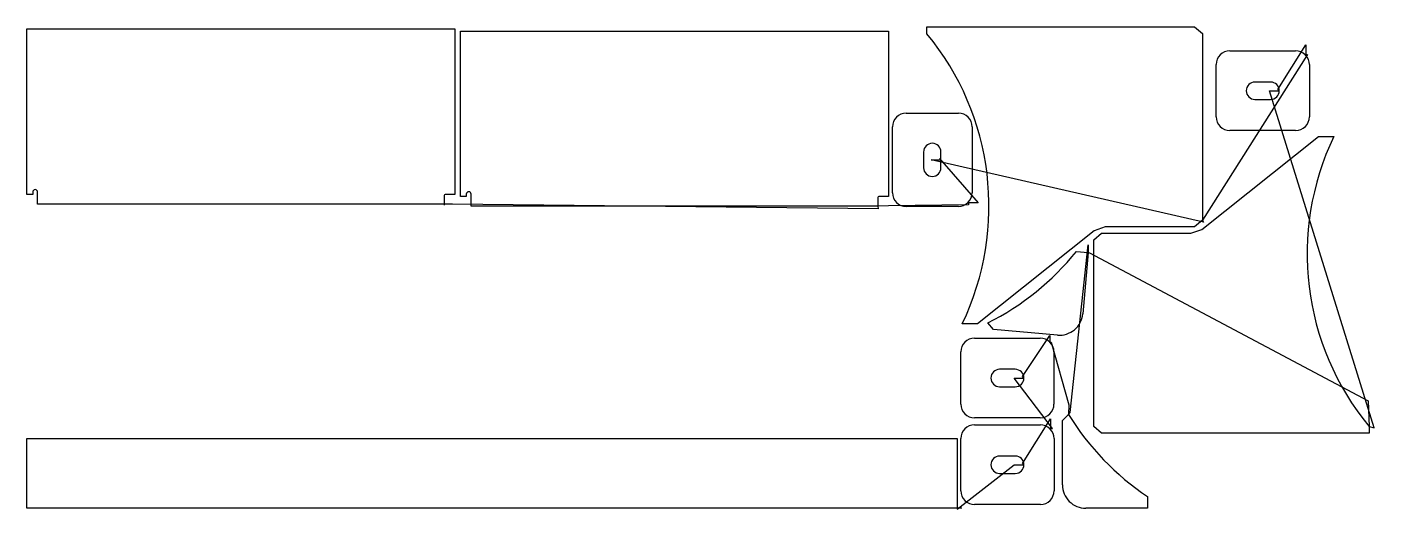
# Model space of a CAD drawing. Header units: metres. Extents: x 8 to 6970, y 3 to 2493.
import ezdxf

# ---------------------------------------------------------------- set-up
doc = ezdxf.new("R2010")
doc.units = ezdxf.units.M

msp = doc.modelspace()

# ---------------------------------------------------------------- linework, layer by layer
at = {"layer": 'TOOL_0'}
for p, q in [((8.002, 1628.073), (8.002, 2483.073)), ((8.002, 2483.073), (2220.002, 2483.073)), ((2220.002, 2483.073), (2220.002, 1628.073)), ((2248.96, 1617.488), (2248.96, 2472.488)), ((2248.96, 2472.488), (4460.96, 2472.488)), ((4460.96, 2472.488), (4460.96, 1617.488)), ((4659.755, 2457.929), (4659.75, 2493.402)), ((4659.75, 2493.402), (6042.15, 2493.402)), ((6042.15, 2493.402), (6083.04, 2459.091)), ((6083.04, 2459.091), (6083.04, 1494.913)), ((6225.269, 2369.59), (6565.269, 2369.59)), ((6473.598, 2170.911), (6617.124, 2400.695)), ((6617.124, 2400.695), (6617.124, 2350.695)), ((6627.124, 2350.695), (6128.408, 1566.612)), ((6154.519, 2028.841), (6154.519, 2298.84)), ((6614.225, 2349.917), (6617.124, 2350.695)), ((6617.124, 2350.695), (6616.346, 2347.796)), ((6617.124, 2350.695), (6627.124, 2350.695)), ((6636.019, 2298.84), (6636.019, 2028.84)), ((6435.669, 2208.84), (6354.869, 2208.84)), ((6970.468, 422.605), (6430.669, 2163.84)), ((6430.669, 2163.84), (6480.669, 2163.84)), ((6480.669, 2163.84), (6473.598, 2170.911)), ((6354.869, 2118.84), (6435.669, 2118.84)), ((4552.231, 2047.622), (4822.231, 2047.622)), ((4481.481, 1636.873), (4481.481, 1976.872)), ((4892.981, 1976.872), (4892.981, 1636.872)), ((6565.269, 1958.09), (6225.269, 1958.09)), ((6080.051, 1447.124), (6683.724, 1927.308)), ((6683.724, 1927.308), (6762.778, 1927.308)), ((4642.231, 1847.272), (4642.231, 1766.472)), ((4732.231, 1806.872), (4725.16, 1813.943)), ((4725.16, 1813.943), (4924.086, 1585.017)), ((4732.231, 1806.872), (4732.231, 1847.272)), ((6088.969, 1484.722), (4682.231, 1806.872)), ((4682.231, 1806.872), (4732.231, 1806.872)), ((4732.231, 1766.472), (4732.231, 1806.872)), ((38.002, 1628.073), (8.002, 1628.073)), ((38.002, 1640.573), (38.002, 1628.073)), ((63.002, 1578.073), (63.002, 1640.573)), ((2165.002, 1623.073), (2165.002, 1578.073)), ((2220.002, 1628.073), (2170.002, 1628.073)), ((2278.96, 1617.488), (2248.96, 1617.488)), ((2278.96, 1629.988), (2278.96, 1617.488)), ((2303.96, 1567.488), (2303.96, 1629.988)), ((4405.96, 1612.488), (4405.96, 1567.488)), ((4460.96, 1617.488), (4410.96, 1617.488)), ((2165.002, 1578.073), (63.002, 1578.073)), ((2208.109, 1578.346), (2165.002, 1578.073)), ((2165.002, 1578.073), (2165.17, 1572.424)), ((4406.731, 1553.265), (2208.109, 1578.346)), ((4405.96, 1567.488), (2303.96, 1567.488)), ((4461.203, 1568.747), (4405.96, 1567.488)), ((4405.96, 1567.488), (4406.731, 1553.265)), ((4874.086, 1575.017), (4461.203, 1568.747)), ((4822.23, 1566.122), (4552.231, 1566.122)), ((4874.086, 1585.017), (4871.186, 1585.794)), ((4873.308, 1587.916), (4874.086, 1585.017)), ((4924.086, 1585.017), (4874.086, 1585.017)), ((4874.086, 1585.017), (4874.086, 1575.017)), ((6128.408, 1566.612), (6083.039, 1494.913)), ((6083.039, 1494.913), (6042.149, 1460.602)), ((6083.04, 1494.913), (6088.969, 1484.722)), ((5524.669, 1440.786), (4920.996, 960.602)), ((5521.681, 1392.997), (5562.571, 1427.308)), ((5521.681, 428.819), (5521.681, 1392.997)), ((5581.387, 1460.602), (5524.669, 1440.786)), ((5562.571, 1427.308), (6023.333, 1427.308)), ((6042.149, 1460.602), (5581.387, 1460.602)), ((6023.333, 1427.308), (6080.051, 1447.124)), ((5400.295, 501.861), (5493.276, 1367.077)), ((5432.576, 1333.885), (5492.552, 1328.644)), ((5492.552, 1328.643), (5464.794, 1011.372)), ((5493.276, 1367.077), (5492.552, 1328.643)), ((5492.552, 1328.644), (5499.822, 1327.174)), ((5499.822, 1327.174), (6940.848, 561.271)), ((4920.996, 960.602), (4841.942, 960.602)), ((5003.316, 930.485), (4974.848, 964.412)), ((5333.925, 901.56), (5003.316, 930.485)), ((4905.337, 885.552), (5245.337, 885.552)), ((5153.666, 686.873), (5295.365, 900.185)), ((5295.365, 900.185), (5295.365, 864.83)), ((5295.365, 864.83), (5302.436, 864.83)), ((5302.436, 864.83), (5392.558, 540.667)), ((4834.587, 544.802), (4834.587, 814.802)), ((5316.087, 814.802), (5316.087, 544.802)), ((5115.737, 724.802), (5034.937, 724.802)), ((5034.937, 634.802), (5115.737, 634.802)), ((5307.664, 418.781), (5110.737, 679.802)), ((5110.737, 679.802), (5160.737, 679.802)), ((5160.737, 679.802), (5153.666, 686.873)), ((6940.848, 561.271), (6944.971, 429.975)), ((5360.123, 459.673), (5391.44, 490.99)), ((5392.558, 540.667), (5391.44, 490.989)), ((5391.44, 490.99), (5400.295, 501.861)), ((5245.337, 474.052), (4905.337, 474.052)), ((4905.809, 437.676), (5245.809, 437.676)), ((5154.138, 238.998), (5297.664, 468.781)), ((5294.765, 418.003), (5297.664, 418.781)), ((5297.664, 418.781), (5296.886, 415.882)), ((5297.664, 468.781), (5297.664, 418.781)), ((5297.664, 418.781), (5307.664, 418.781)), ((5360.123, 127.801), (5360.123, 459.673)), ((5562.571, 394.508), (5521.681, 428.819)), ((6944.97, 429.975), (6970.468, 422.605)), ((6944.971, 429.975), (6944.971, 394.508)), ((8, 8.001), (8, 368.001)), ((8, 368.001), (4815, 368.001)), ((4815, 368.001), (4815, 8.001)), ((4835.059, 96.927), (4835.059, 366.926)), ((5316.559, 366.926), (5316.559, 96.926)), ((6944.971, 394.508), (5562.571, 394.508)), ((4815, 3.001), (5111.209, 231.927)), ((5116.209, 276.927), (5035.409, 276.927)), ((5111.209, 231.927), (5161.209, 231.927)), ((5161.209, 231.927), (5154.138, 238.998)), ((5035.409, 186.927), (5116.209, 186.927)), ((4815, 8.001), (8, 8.001)), ((4840, 8.001), (4815, 8.001)), ((4815, 8.001), (4815, 3.001)), ((5245.809, 26.176), (4905.809, 26.176)), ((5799.406, 7), (5480.923, 7)), ((5799.4, 67.204), (5799.406, 7))]:
    msp.add_line(p, q, dxfattribs=at)
for centre, radius, start, end in [((3581.577, 1566.994), 1398.653, 334.3066705, 39.5680758), ((6225.269, 2298.84), 70.75, 90, 180), ((6565.269, 2298.84), 70.75, 46.2146606, 90), ((6565.269, 2298.84), 70.75, 0, 43.7853394), ((6354.869, 2163.84), 45, 90, 270), ((6435.669, 2163.84), 45, 0, 90), ((6435.669, 2163.84), 45, 270, 0), ((4552.231, 1976.872), 70.75, 90, 180), ((4822.231, 1976.872), 70.75, 0, 90), ((6225.269, 2028.84), 70.75, 179.9991902, 270), ((6565.269, 2028.84), 70.75, 270, 0), ((4687.231, 1847.272), 45, 0, 180), ((8023.143, 1320.916), 1398.653, 154.3066705, 219.5683957), ((4687.231, 1766.472), 45, 180, 0), ((50.502, 1640.573), 12.5, 0, 180), ((2170.002, 1623.073), 5, 90, 180), ((2291.46, 1629.988), 12.5, 0, 180), ((4410.96, 1612.488), 5, 90, 180), ((4552.231, 1636.872), 70.75, 179.9991902, 270), ((4822.231, 1636.872), 70.75, 316.2146606, 0), ((4822.231, 1636.872), 70.75, 269.9991902, 313.7841944), ((4344.37, 2213.761), 1399.42, 296.7775765, 321.0425043), ((5344.454, 1021.9), 120.8, 264.9997098, 355.0001823), ((4905.337, 814.802), 70.75, 90, 180), ((5245.337, 814.802), 70.75, 45, 90), ((5245.337, 814.802), 70.75, 0, 45), ((5034.937, 679.802), 45, 90, 270), ((5115.737, 679.802), 45, 0, 90), ((5115.737, 679.802), 45, 270, 0), ((4905.337, 544.802), 70.75, 180, 270), ((5245.337, 544.802), 70.75, 270, 0), ((6581.085, 1227.956), 1399.42, 211.7775856, 236.0425002), ((4905.809, 366.926), 70.75, 90, 180), ((5245.809, 366.926), 70.75, 46.2146606, 90), ((5245.809, 366.926), 70.75, 0, 43.7853394), ((5035.409, 231.927), 45, 90, 270), ((5116.209, 231.927), 45, 0, 90), ((5116.209, 231.927), 45, 270, 0), ((4905.809, 96.926), 70.75, 179.9991902, 270), ((5245.809, 96.926), 70.75, 270, 0), ((5480.923, 127.8), 120.8, 179.9995257, 270)]:
    msp.add_arc(centre, radius, start, end, dxfattribs=at)

doc.saveas('drawing.dxf')
